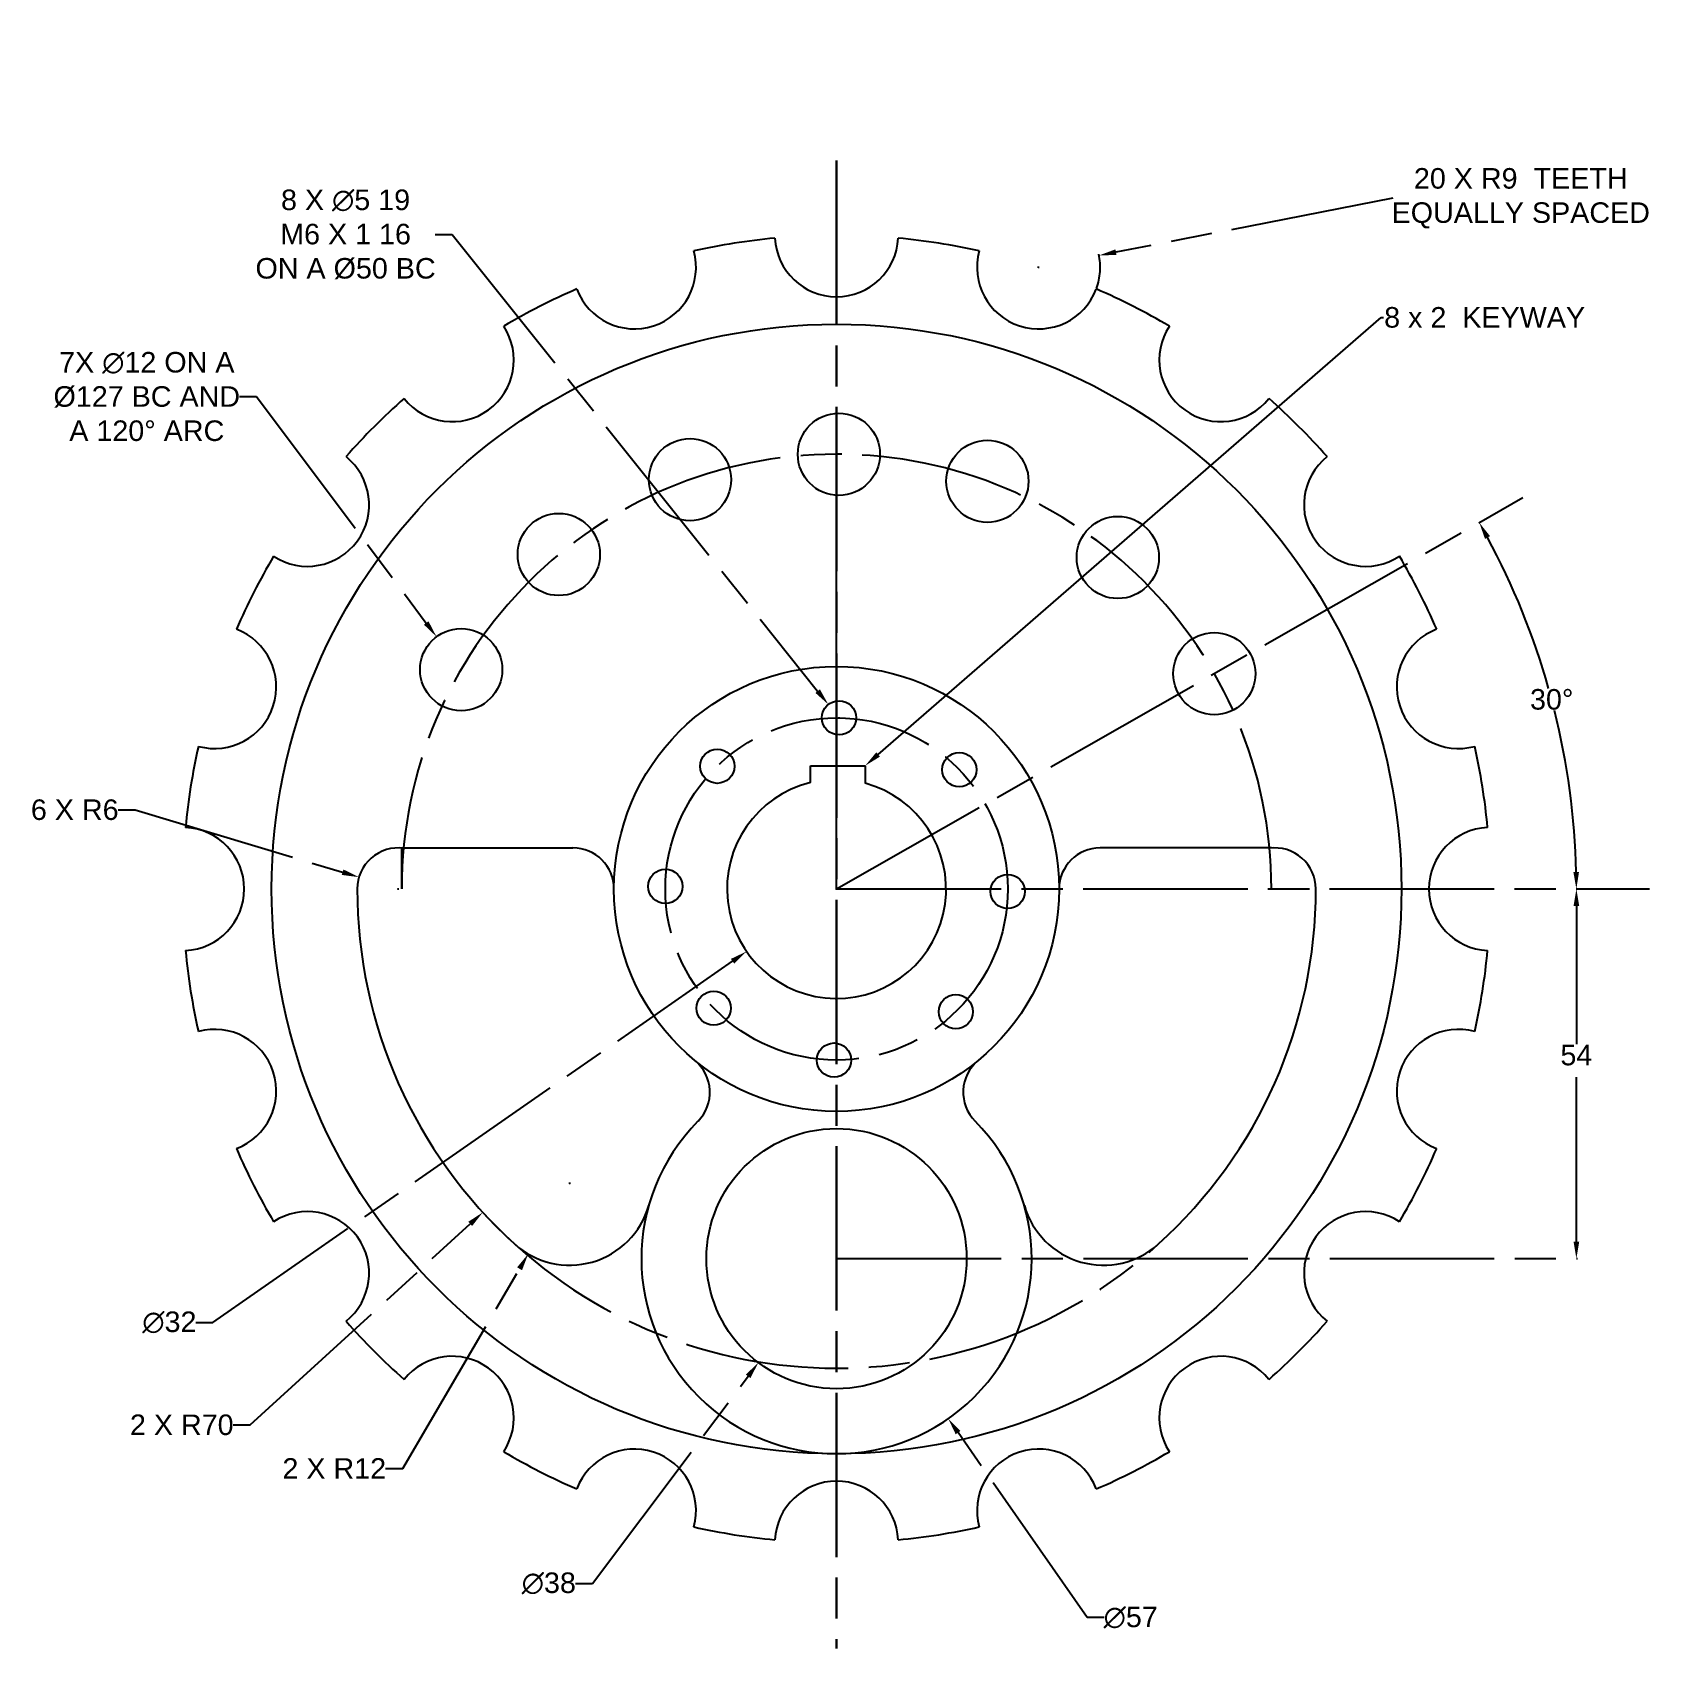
# Model space of a CAD drawing. Header units: millimetres. Extents: x -117 to 119, y -111 to 125.
import ezdxf
from ezdxf import colors
from ezdxf.entities.mleader import LeaderData, LeaderLine
from ezdxf.math import Vec2, Vec3

# ---------------------------------------------------------------- set-up
doc = ezdxf.new("R2010")
doc.units = ezdxf.units.MM
doc.header["$MEASUREMENT"] = 0
doc.linetypes.add('ACAD_ISO08W100', pattern=[36, 24, -3, 6, -3])
doc.styles.get("Standard").update_dxf_attribs({"font": 'arial.ttf'})
doc.dimstyles.get("Standard").update_dxf_attribs({"dimtxt": 3, "dimasz": 2.5, "dimexe": 0.18, "dimexo": 0.0625, "dimgap": 0.09, "dimtad": 0, "dimtih": 1, "dimtoh": 1, "dimdec": 0, "dimzin": 0, "dimdsep": 46, "dimtxsty": 'Standard', "dimcen": 0.09, "dimadec": 0, "dimazin": 0, "dimtfac": 1, "dimtdec": 0, "dimtofl": 0, "dimtmove": 0, "dimatfit": 3, "dimfxl": 1, "dimtolj": 1, "dimtzin": 0, "dimarcsym": 0})

# ---------------------------------------------------------------- blocks, each defined once
blk = doc.blocks.new('*U2')
blk.add_circle((0, 0), 2.5)
blk = doc.blocks.new('*U3')
at = {"color": 0, "linetype": 'ByBlock', "lineweight": -2, "transparency": 16777216}
blk.add_blockref('*U2', (0.37, 25), dxfattribs=at)
for p, rotation in [((-17.42, 17.93), 45), ((17.93, 17.42), 315), ((-25, 0.37), 90), ((25, -0.37), 270), ((-17.93, -17.42), 135), ((17.42, -17.93), 225), ((-0.37, -25), 180)]:
    blk.add_blockref('*U2', p, dxfattribs=dict(at, rotation=rotation))
blk = doc.blocks.new('*U4')
blk.add_circle((0, 0), 6)
blk = doc.blocks.new('*U5')
at = {"color": 0, "linetype": 'ByBlock', "lineweight": -2, "transparency": 16777216}
blk.add_blockref('*U4', (0, 63.5), dxfattribs=at)
for p, rotation in [((-21.72, 59.67), 19.99999999999999), ((-40.82, 48.64), 40.00000000000001), ((-54.99, 31.75), 59.99999999999999), ((-62.54, 11.03), 79.99999999999999), ((-62.54, -11.03), 99.99999999999999), ((-54.99, -31.75), 120)]:
    blk.add_blockref('*U4', p, dxfattribs=dict(at, rotation=rotation))
blk = doc.blocks.new('*U6')
blk.add_arc((0, 4.71), 9, 182.7008, 357.2992)
blk = doc.blocks.new('*U7')
at = {"color": 0, "linetype": 'ByBlock', "lineweight": -2, "transparency": 16777216}
blk.add_blockref('*U6', (0, 90.79), dxfattribs=at)
for p, rotation in [((-28.06, 86.34), 17.99999999999999), ((28.06, 86.34), 342.0000000000001), ((-53.36, 73.45), 35.99999999999999), ((53.36, 73.45), 324), ((-73.45, 53.36), 54), ((73.45, 53.36), 306), ((-86.34, 28.06), 72), ((86.34, 28.06), 288), ((-90.79, 0), 90), ((90.79, 0), 270), ((-86.34, -28.06), 108), ((86.34, -28.06), 252), ((-73.45, -53.36), 126), ((73.45, -53.36), 234), ((-53.36, -73.45), 144), ((53.36, -73.45), 216), ((-28.06, -86.34), 162.0000000000001), ((28.06, -86.34), 198), ((0, -90.79), 180)]:
    blk.add_blockref('*U6', p, dxfattribs=dict(at, rotation=rotation))
blk = doc.blocks.new('*D8')
at = {"color": 0, "linetype": 'ACAD_ISO08W100', "lineweight": -2, "transparency": 16777216}
for start, end in [(15.7387, 28.3673), (1.3258, 13.9581)]:
    blk.add_arc((0, 0), 108.04, start, end, dxfattribs=at)
at = {"color": 0, "linetype": 'ACAD_ISO08W100', "lineweight": 30, "transparency": 16777216}
for points in [[(94.7, 51.13), (95.43, 51.54), (93.86, 53.52)], [(108.43, 2.5), (107.6, 2.5), (108.04, 0)]]:
    blk.add_solid(points, dxfattribs=at)
at = {"layer": 'Defpoints', "color": 0, "linetype": 'ACAD_ISO08W100', "lineweight": 30, "transparency": 16777216}
for p in [(100.24, 57.16), (106.44, 18.57), (0, 0), (0, 0), (118.74, 0)]:
    blk.add_point(p, dxfattribs=at)
at = {"color": 0, "linetype": 'ACAD_ISO08W100', "transparency": 16777216, "insert": (104.44, 27.68), "char_height": 3, "attachment_point": 5}
blk.add_mtext('\\A1;30°', dxfattribs=at)
blk = doc.blocks.new('*D9')
at = {"color": 0, "linetype": 'ACAD_ISO08W100', "lineweight": -2, "transparency": 16777216}
for p, q in [((0.06, 0), (108.22, 0)), ((108.04, -2.5), (108.04, -22.66)), ((108.04, -51.5), (108.04, -25.89)), ((0.06, -54), (108.22, -54))]:
    blk.add_line(p, q, dxfattribs=at)
at = {"color": 0, "linetype": 'ACAD_ISO08W100', "lineweight": 30, "transparency": 16777216}
for points in [[(107.63, -2.5), (108.46, -2.5), (108.04, 0)], [(107.63, -51.5), (108.46, -51.5), (108.04, -54)]]:
    blk.add_solid(points, dxfattribs=at)
at = {"layer": 'Defpoints', "color": 0, "linetype": 'ACAD_ISO08W100', "lineweight": 30, "transparency": 16777216}
for p in [(0, 0), (0, -54), (108.04, -54)]:
    blk.add_point(p, dxfattribs=at)
at = {"color": 0, "linetype": 'ACAD_ISO08W100', "lineweight": 30, "transparency": 16777216, "insert": (108.04, -24.28), "char_height": 3, "attachment_point": 5}
blk.add_mtext('\\A1;54', dxfattribs=at)
blk = doc.blocks.new('*D10')
at = {"color": 0, "linetype": 'ACAD_ISO08W100', "lineweight": -2, "transparency": 16777216}
for p, q in [((-0.09, -54), (0.09, -54)), ((0, -54.09), (0, -53.91)), ((36.59, -106.43), (17.74, -79.42)), ((39.09, -106.43), (36.59, -106.43))]:
    blk.add_line(p, q, dxfattribs=at)
at = {"color": 0, "linetype": 'ACAD_ISO08W100', "lineweight": 30, "transparency": 16777216}
blk.add_solid([(18.08, -79.18), (17.4, -79.66), (16.31, -77.37)], dxfattribs=at)
at = {"layer": 'Defpoints', "color": 0, "linetype": 'ACAD_ISO08W100', "lineweight": 30, "transparency": 16777216}
for p in [(-16.31, -30.63), (16.31, -77.37)]:
    blk.add_point(p, dxfattribs=at)
at = {"color": 0, "linetype": 'ACAD_ISO08W100', "lineweight": 30, "transparency": 16777216, "insert": (42.96, -106.43), "char_height": 3, "attachment_point": 5}
blk.add_mtext('\\A1;∅57', dxfattribs=at)
blk = doc.blocks.new('*D11')
at = {"color": 0, "linetype": 'ACAD_ISO08W100', "lineweight": -2, "transparency": 16777216}
for p, q in [((-0.09, -54), (0.09, -54)), ((0, -54.09), (0, -53.91)), ((-35.64, -101.44), (-12.92, -71.19)), ((-38.14, -101.44), (-35.64, -101.44))]:
    blk.add_line(p, q, dxfattribs=at)
at = {"color": 0, "linetype": 'ACAD_ISO08W100', "lineweight": 30, "transparency": 16777216}
blk.add_solid([(-13.25, -70.94), (-12.58, -71.44), (-11.41, -69.19)], dxfattribs=at)
at = {"layer": 'Defpoints', "color": 0, "linetype": 'ACAD_ISO08W100', "lineweight": 30, "transparency": 16777216}
for p in [(11.41, -38.81), (-11.41, -69.19)]:
    blk.add_point(p, dxfattribs=at)
at = {"color": 0, "linetype": 'ACAD_ISO08W100', "lineweight": 30, "transparency": 16777216, "insert": (-42.02, -101.44), "char_height": 3, "attachment_point": 5}
blk.add_mtext('\\A1;∅38', dxfattribs=at)
blk = doc.blocks.new('*D12')
at = {"color": 0, "linetype": 'ACAD_ISO08W100', "lineweight": -2, "transparency": 16777216}
for p, q in [((-0.09, 0), (0.09, 0)), ((0, -0.09), (0, 0.09)), ((-91.07, -63.32), (-15.19, -10.56)), ((-93.57, -63.32), (-91.07, -63.32))]:
    blk.add_line(p, q, dxfattribs=at)
at = {"color": 0, "linetype": 'ACAD_ISO08W100', "lineweight": 30, "transparency": 16777216}
blk.add_solid([(-15.43, -10.22), (-14.95, -10.9), (-13.14, -9.13)], dxfattribs=at)
at = {"layer": 'Defpoints', "color": 0, "linetype": 'ACAD_ISO08W100', "lineweight": 30, "transparency": 16777216}
for p in [(13.14, 9.13), (-13.14, -9.13)]:
    blk.add_point(p, dxfattribs=at)
at = {"color": 0, "linetype": 'ACAD_ISO08W100', "lineweight": 30, "transparency": 16777216, "insert": (-97.43, -63.32), "char_height": 3, "attachment_point": 5}
blk.add_mtext('\\A1;∅32', dxfattribs=at)
blk = doc.blocks.new('*D13')
at = {"color": 0, "linetype": 'ACAD_ISO08W100', "lineweight": -2, "transparency": 16777216}
for p, q in [((-39.06, -42.96), (-38.88, -42.96)), ((-38.97, -43.05), (-38.97, -42.87)), ((-63.36, -84.65), (-46.29, -55.48)), ((-65.86, -84.65), (-63.36, -84.65))]:
    blk.add_line(p, q, dxfattribs=at)
at = {"color": 0, "linetype": 'ACAD_ISO08W100', "lineweight": 30, "transparency": 16777216}
blk.add_solid([(-46.65, -55.27), (-45.93, -55.69), (-45.03, -53.32)], dxfattribs=at)
at = {"layer": 'Defpoints', "color": 0, "linetype": 'ACAD_ISO08W100', "lineweight": 30, "transparency": 16777216}
for p in [(-38.97, -42.96), (-45.03, -53.32)]:
    blk.add_point(p, dxfattribs=at)
at = {"color": 0, "linetype": 'ACAD_ISO08W100', "lineweight": 30, "transparency": 16777216, "insert": (-73.35, -84.65), "char_height": 3, "attachment_point": 5}
blk.add_mtext('\\A1;2 X R12', dxfattribs=at)
blk = doc.blocks.new('*D14')
at = {"color": 0, "linetype": 'ACAD_ISO08W100', "lineweight": -2, "transparency": 16777216}
for p, q in [((-0.09, 0), (0.09, 0)), ((0, -0.09), (0, 0.09)), ((-85.62, -78.29), (-53.5, -48.93)), ((-88.12, -78.29), (-85.62, -78.29))]:
    blk.add_line(p, q, dxfattribs=at)
blk.add_arc((0, 0), 70, 222.2937, 312.1577, dxfattribs=at)
at = {"color": 0, "linetype": 'ACAD_ISO08W100', "lineweight": 30, "transparency": 16777216}
blk.add_solid([(-53.78, -48.62), (-53.22, -49.23), (-51.66, -47.24)], dxfattribs=at)
at = {"layer": 'Defpoints', "color": 0, "linetype": 'ACAD_ISO08W100', "lineweight": 30, "transparency": 16777216}
for p in [(0, 0), (-51.66, -47.24)]:
    blk.add_point(p, dxfattribs=at)
at = {"color": 0, "linetype": 'ACAD_ISO08W100', "lineweight": 30, "transparency": 16777216, "insert": (-95.62, -78.29), "char_height": 3, "attachment_point": 5}
blk.add_mtext('\\A1;2 X R70', dxfattribs=at)
blk = doc.blocks.new('*D15')
at = {"color": 0, "linetype": 'ACAD_ISO08W100', "lineweight": -2, "transparency": 16777216}
for p, q in [((-104.93, 11.56), (-102.43, 11.56)), ((-102.43, 11.56), (-72.14, 2.45)), ((-64.09, 0), (-63.91, 0)), ((-64, -0.09), (-64, 0.09))]:
    blk.add_line(p, q, dxfattribs=at)
at = {"color": 0, "linetype": 'ACAD_ISO08W100', "lineweight": 30, "transparency": 16777216}
blk.add_solid([(-72.02, 2.85), (-72.26, 2.05), (-69.75, 1.73)], dxfattribs=at)
at = {"layer": 'Defpoints', "color": 0, "linetype": 'ACAD_ISO08W100', "lineweight": 30, "transparency": 16777216}
for p in [(-69.75, 1.73), (-64, 0)]:
    blk.add_point(p, dxfattribs=at)
at = {"color": 0, "linetype": 'ACAD_ISO08W100', "lineweight": 30, "transparency": 16777216, "insert": (-111.25, 11.56), "char_height": 3, "attachment_point": 5}
blk.add_mtext('\\A1;6 X R6', dxfattribs=at)
blk = doc.blocks.new('*D17')
at = {"color": 0, "linetype": 'ACAD_ISO08W100', "lineweight": -2, "transparency": 16777216}
for p, q in [((-87.21, 71.92), (-84.71, 71.92)), ((-84.71, 71.92), (-59.92, 38.85)), ((-54.91, 32.04), (-54.73, 32.04)), ((-54.82, 31.95), (-54.82, 32.13))]:
    blk.add_line(p, q, dxfattribs=at)
at = {"color": 0, "linetype": 'ACAD_ISO08W100', "lineweight": 30, "transparency": 16777216}
blk.add_solid([(-59.59, 39.1), (-60.25, 38.6), (-58.42, 36.85)], dxfattribs=at)
at = {"layer": 'Defpoints', "color": 0, "linetype": 'ACAD_ISO08W100', "lineweight": 30, "transparency": 16777216}
for p in [(-58.42, 36.85), (-51.22, 27.24)]:
    blk.add_point(p, dxfattribs=at)
at = {"color": 0, "linetype": 'ACAD_ISO08W100', "lineweight": 30, "transparency": 16777216, "insert": (-100.73, 71.92), "char_height": 3, "attachment_point": 5}
blk.add_mtext('\\A1;7X ∅12 ON A\\P%%C127 BC AND\\PA 120%%D ARC ', dxfattribs=at)
blk = doc.blocks.new('*D18')
at = {"color": 0, "linetype": 'ACAD_ISO08W100', "lineweight": -2, "transparency": 16777216}
for p, q in [((-58.63, 95.61), (-56.13, 95.61)), ((-56.13, 95.61), (-2.76, 28.9)), ((0.28, 25), (0.46, 25)), ((0.37, 24.91), (0.37, 25.09))]:
    blk.add_line(p, q, dxfattribs=at)
at = {"color": 0, "linetype": 'ACAD_ISO08W100', "lineweight": 30, "transparency": 16777216}
blk.add_solid([(-2.43, 29.16), (-3.08, 28.64), (-1.2, 26.95)], dxfattribs=at)
at = {"layer": 'Defpoints', "color": 0, "linetype": 'ACAD_ISO08W100', "lineweight": 30, "transparency": 16777216}
for p in [(-1.2, 26.95), (1.93, 23.05)]:
    blk.add_point(p, dxfattribs=at)
at = {"color": 0, "linetype": 'ACAD_ISO08W100', "lineweight": 30, "transparency": 16777216, "insert": (-71.7, 95.61), "char_height": 3, "attachment_point": 5}
blk.add_mtext('\\A1;8 X ∅5 19\\PM6 X 1 16\\PON A %%C50 BC ', dxfattribs=at)
blk = doc.blocks.new('*D19')
at = {"color": 0, "linetype": 'ACAD_ISO08W100', "lineweight": -2, "transparency": 16777216}
for p, q in [((81.25, 100.89), (40.8, 93.02)), ((29.42, 90.83), (29.6, 90.83)), ((29.51, 90.74), (29.51, 90.92))]:
    blk.add_line(p, q, dxfattribs=at)
blk.add_arc((29.51, 90.83), 9, 339.6971, 12.1585, dxfattribs=at)
at = {"color": 0, "linetype": 'ACAD_ISO08W100', "lineweight": 30, "transparency": 16777216}
blk.add_solid([(40.72, 93.43), (40.88, 92.61), (38.35, 92.55)], dxfattribs=at)
at = {"layer": 'Defpoints', "color": 0, "linetype": 'ACAD_ISO08W100', "lineweight": 30, "transparency": 16777216}
for p in [(38.35, 92.55), (29.51, 90.83)]:
    blk.add_point(p, dxfattribs=at)
at = {"color": 0, "linetype": 'ACAD_ISO08W100', "lineweight": 30, "transparency": 16777216, "insert": (99.92, 100.89), "char_height": 3, "attachment_point": 5}
blk.add_mtext('\\A1;20 X R9  TEETH\\PEQUALLY SPACED', dxfattribs=at)

msp = doc.modelspace()

# ---------------------------------------------------------------- linework, layer by layer
at = {"linetype": 'ACAD_ISO08W100', "lineweight": 30}
msp.add_line((0, 106.41), (0, -110.97), dxfattribs=at)
for p, q in [((0, 0), (0, 63.5)), ((-3.82, 15.54), (-3.82, 18)), ((-3.82, 18), (4.18, 18)), ((4.18, 18), (4.18, 16)), ((4.18, 16), (4.18, 15.44)), ((-63.5, 0), (-63.5, 6)), ((-63.5, 6), (-38.5, 6)), ((63.5, 6), (38.5, 6))]:
    msp.add_line(p, q)
at = {"linetype": 'ACAD_ISO08W100'}
for p, q in [((0, 0), (100.24, 57.16)), ((55.16, 31.45), (55.16, 31.45)), ((0, 0), (118.74, 0))]:
    msp.add_line(p, q, dxfattribs=at)
for centre, radius in [((0, 0), 82.5), ((0, 0), 32.5), ((0, -54), 19)]:
    msp.add_circle(centre, radius)
msp.add_circle((0, 0), 25, dxfattribs=at)
for centre, radius, start, end in [((0, 0), 95.5, 95.4016, 102.5984), ((0, 0), 95.5, 77.4016, 84.5984), ((0, 0), 95.5, 113.4016, 120.5984), ((0, 0), 95.5, 59.4016, 66.5984), ((0, 0), 95.5, 131.4016, 138.5984), ((0, 0), 95.5, 41.4016, 48.5984), ((0, 0), 95.5, 149.4016, 156.5984), ((0, 0), 95.5, 23.4016, 30.5984), ((0, 0), 95.5, 167.4016, 174.5984), ((0, 0), 95.5, 5.4016, 12.5984), ((0, 0), 16, 103.8186, 74.8616), ((-64, 0), 6, 82.5372, 180), ((-38.5, 0), 6, 360, 90), ((38.5, 0), 6, 90, 180), ((64, 0), 6, 0, 97.4628), ((0, 0), 70, 180, 227.7911), ((0, 0), 70, 312.2089, 0), ((0, 0), 95.5, 185.4016, 192.5984), ((0, 0), 95.5, 347.4016, 354.5984), ((-24.49, -29.7), 6, 315.2318, 50.491), ((24.49, -29.7), 6, 129.509, 224.7682), ((0, -54), 28.5, 135.2318, 44.7682), ((0, 0), 95.5, 203.4016, 210.5984), ((0, 0), 95.5, 329.4016, 336.5984), ((-38.97, -42.96), 12, 227.7911, 344.1824), ((38.97, -42.96), 12, 195.8176, 312.2089), ((0, 0), 95.5, 221.4016, 228.5984), ((0, 0), 95.5, 311.4016, 318.5984), ((0, 0), 95.5, 239.4016, 246.5984), ((0, 0), 95.5, 293.4016, 300.5984), ((0, 0), 95.5, 257.4016, 264.5984), ((0, 0), 95.5, 275.4016, 282.5984)]:
    msp.add_arc(centre, radius, start, end)
msp.add_arc((0, 0), 63.5, 0, 180, dxfattribs=at)

# ---------------------------------------------------------------- block references
for name in ['*U7', '*U3']:
    msp.add_blockref(name, (0, 0))
at = {"rotation": 299.6930832930929}
msp.add_blockref('*U5', (0, 0), dxfattribs=at)

# ---------------------------------------------------------------- dimensions: what is measured, and where the dimension line sits
at = {"linetype": 'ACAD_ISO08W100', "lineweight": 30}
for p1, p2, text, picture, middle in [((1.93, 23.05), (-1.2, 26.95), '8 X <> 19\\PM6 X 1 16\\PON A %%C50 BC ', '*D18', (-71.7, 95.61)), ((-51.22, 27.24), (-58.42, 36.85), '7X <> ON A\\P%%C127 BC AND\\PA 120%%D ARC ', '*D17', (-100.73, 71.92))]:
    dim = msp.add_diameter_dim_2p(p1=p1, p2=p2, text=text, dimstyle='Standard', dxfattribs=at)
    dim.commit()
    dim.dimension.update_dxf_attribs({"geometry": picture, "text_midpoint": middle, "dimtype": 163})
for center, mpoint, text, picture, middle in [((29.51, 90.83), (38.35, 92.55), '20 X <>  TEETH\\PEQUALLY SPACED', '*D19', (81.25, 100.89)), ((-64, 0), (-69.75, 1.73), '6 X <>', '*D15', (-111.25, 11.56)), ((0, 0), (-51.66, -47.24), '2 X <>', '*D14', (-95.62, -78.29)), ((-38.97, -42.96), (-45.03, -53.32), '2 X <>', '*D13', (-73.35, -84.65))]:
    dim = msp.add_radius_dim(center=center, mpoint=mpoint, text=text, dimstyle='Standard', dxfattribs=at)
    dim.commit()
    dim.dimension.update_dxf_attribs({"geometry": picture, "text_midpoint": middle, "dimtype": 164})
at = {"linetype": 'ACAD_ISO08W100'}
dim = msp.add_angular_dim_2l(base=(106.44, 18.57), line1=((0, 0), (100.24, 57.16)), line2=((0, 0), (118.74, 0)), dimstyle='Standard', dxfattribs=at)
dim.commit()
dim.dimension.update_dxf_attribs({"geometry": '*D8', "text_midpoint": (104.44, 27.68)})
at = {"linetype": 'ACAD_ISO08W100', "lineweight": 30}
for p1, p2, picture, middle in [((13.14, 9.13), (-13.14, -9.13), '*D12', (-97.43, -63.32)), ((-16.31, -30.63), (16.31, -77.37), '*D10', (42.96, -106.43)), ((11.41, -38.81), (-11.41, -69.19), '*D11', (-42.02, -101.44))]:
    dim = msp.add_diameter_dim_2p(p1=p1, p2=p2, dimstyle='Standard', dxfattribs=at)
    dim.commit()
    dim.dimension.update_dxf_attribs({"geometry": picture, "text_midpoint": middle, "dimtype": 163})
dim = msp.add_linear_dim(base=(108.04, -54), p1=(0, 0), p2=(0, -54), angle=90, dimstyle='Standard', dxfattribs=at)
dim.commit()
dim.dimension.update_dxf_attribs({"geometry": '*D9', "text_midpoint": (108.04, -24.28), "dimtype": 160})

# ---------------------------------------------------------------- leaders
ml = msp.add_multileader_mtext('Standard', dxfattribs=at)
ml.set_content('8 x 2  KEYWAY', color=256)
ml.set_leader_properties()
ml.build(insert=Vec2(0, 0))
ml.multileader.update_dxf_attribs({"dogleg_length": 0.36, "arrow_head_size": 2.5})
ctx = ml.context
ctx.base_point, ctx.char_height, ctx.arrow_head_size, ctx.landing_gap_size, ctx.plane_origin = Vec3(79.88, 83.48), 3, 2.5, 0.09, Vec3(4.18, 18)
notes = []
notes.append((ctx, [(0, (1, 1, 0), (79.52, 83.48), (1, 0), 0.36, [(0, [(4.18, 18)], 0, [])])]))
ctx.mtext.insert, ctx.mtext.flow_direction = Vec3(79.97, 85), 5
for ctx, leaders in notes:
    for number, flags, end, landing, length, lines in leaders:
        leader = LeaderData()
        leader.index, (leader.has_last_leader_line, leader.has_dogleg_vector, leader.attachment_direction) = number, flags
        leader.last_leader_point, leader.dogleg_vector, leader.dogleg_length = Vec3(end), Vec3(landing), length
        for number, points, colour, breaks in lines:
            line = LeaderLine()
            line.index, line.vertices, line.color, line.breaks = number, Vec3.list(points), colors.encode_raw_color(colour), breaks
            leader.lines.append(line)
        ctx.leaders.append(leader)

doc.saveas('drawing.dxf')
